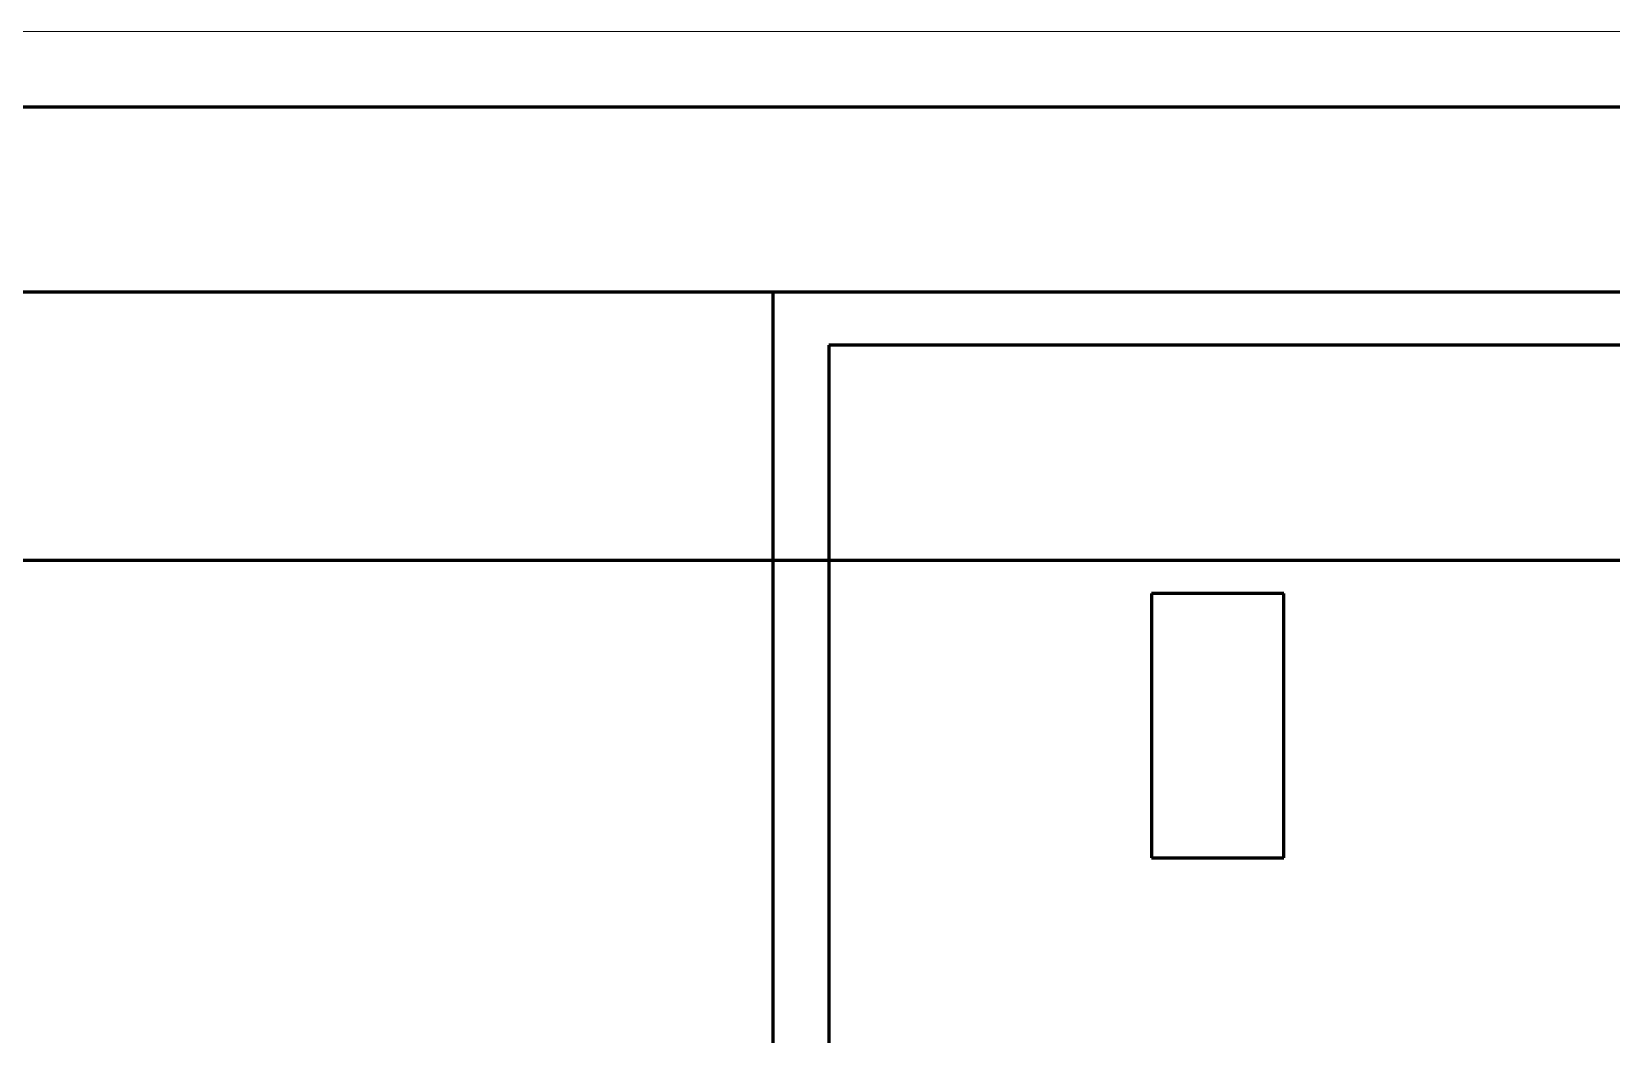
# Model space of a CAD drawing. Extents: x 0 to 297, y 0 to 292.
# Drawn here: x 244.05 to 258.98, y 200.52 to 210 of the extents above; entities that cross this region are included whole.
import ezdxf

# ---------------------------------------------------------------- set-up
doc = ezdxf.new("R2010")
doc.units = 0
doc.header["$MEASUREMENT"] = 0
doc.linetypes.add('K5LT_BASIC', pattern=[0])
doc.linetypes.add('K5LT_THIN', pattern=[0])
doc.layers.add('Системный слой', color=7, linetype='Continuous')

# ---------------------------------------------------------------- blocks, each defined once
blk = doc.blocks.new('*U')
at = {"layer": 'Системный слой', "linetype": 'K5LT_BASIC', "lineweight": 60}
for p, q in [((255.888, 204.687), (254.638, 204.687)), ((254.638, 204.687), (254.638, 202.187)), ((255.888, 202.187), (255.888, 204.687)), ((254.638, 202.187), (255.888, 202.187))]:
    blk.add_line(p, q, dxfattribs=at)
blk = doc.blocks.new('*S')
at = {"linetype": 'K5LT_THIN', "lineweight": 18}
blk.add_line((0, 210), (297, 210), dxfattribs=at)
at = {"linetype": 'K5LT_BASIC', "lineweight": 60}
blk.add_line((20, 205), (292, 205), dxfattribs=at)

msp = doc.modelspace()

# ---------------------------------------------------------------- linework, layer by layer
at = {"layer": 'Системный слой', "linetype": 'K5LT_BASIC', "lineweight": 60}
for p, q in [((275.337, 209.285), (223.838, 209.285)), ((251.589, 207.535), (224.838, 207.535)), ((251.059, 207.535), (251.059, 193.715)), ((252.838, 207.535), (251.589, 207.535)), ((272.838, 207.535), (252.838, 207.535)), ((251.589, 207.035), (251.589, 185.035)), ((252.838, 207.035), (251.589, 207.035)), ((272.838, 207.035), (252.838, 207.035))]:
    msp.add_line(p, q, dxfattribs=at)

# ---------------------------------------------------------------- block references
msp.add_blockref('*S', (0, 0))
at = {"layer": 'Системный слой'}
msp.add_blockref('*U', (0, 0), dxfattribs=at)
msp.add_blockref('*U', (0, 0), dxfattribs=at)
msp.add_blockref('*U', (0, 0), dxfattribs=at)
msp.add_blockref('*U', (0, 0), dxfattribs=at)
msp.add_blockref('*U', (0, 0), dxfattribs=at)
msp.add_blockref('*U', (0, 0), dxfattribs=at)
msp.add_blockref('*U', (0, 0), dxfattribs=at)
msp.add_blockref('*U', (0, 0), dxfattribs=at)
msp.add_blockref('*U', (0, 0), dxfattribs=at)
msp.add_blockref('*U', (0, 0), dxfattribs=at)
msp.add_blockref('*U', (0, 0), dxfattribs=at)
msp.add_blockref('*U', (0, 0), dxfattribs=at)
msp.add_blockref('*U', (0, 0), dxfattribs=at)
msp.add_blockref('*U', (0, 0), dxfattribs=at)
msp.add_blockref('*U', (0, 0), dxfattribs=at)
msp.add_blockref('*U', (0, 0), dxfattribs=at)
msp.add_blockref('*U', (0, 0), dxfattribs=at)
msp.add_blockref('*U', (0, 0), dxfattribs=at)
msp.add_blockref('*U', (0, 0), dxfattribs=at)
msp.add_blockref('*U', (0, 0), dxfattribs=at)
msp.add_blockref('*U', (0, 0), dxfattribs=at)
msp.add_blockref('*U', (0, 0), dxfattribs=at)
msp.add_blockref('*U', (0, 0), dxfattribs=at)
msp.add_blockref('*U', (0, 0), dxfattribs=at)
msp.add_blockref('*U', (0, 0), dxfattribs=at)
msp.add_blockref('*U', (0, 0), dxfattribs=at)
msp.add_blockref('*U', (0, 0), dxfattribs=at)
msp.add_blockref('*U', (0, 0), dxfattribs=at)
msp.add_blockref('*U', (0, 0), dxfattribs=at)
msp.add_blockref('*U', (0, 0), dxfattribs=at)
msp.add_blockref('*U', (0, 0), dxfattribs=at)
msp.add_blockref('*U', (0, 0), dxfattribs=at)
msp.add_blockref('*U', (0, 0), dxfattribs=at)
msp.add_blockref('*U', (0, 0), dxfattribs=at)
msp.add_blockref('*U', (0, 0), dxfattribs=at)
msp.add_blockref('*U', (0, 0), dxfattribs=at)
msp.add_blockref('*U', (0, 0), dxfattribs=at)
msp.add_blockref('*U', (0, 0), dxfattribs=at)
msp.add_blockref('*U', (0, 0), dxfattribs=at)
msp.add_blockref('*U', (0, 0), dxfattribs=at)
msp.add_blockref('*U', (0, 0), dxfattribs=at)
msp.add_blockref('*U', (0, 0), dxfattribs=at)
msp.add_blockref('*U', (0, 0), dxfattribs=at)
msp.add_blockref('*U', (0, 0), dxfattribs=at)
msp.add_blockref('*U', (0, 0), dxfattribs=at)
msp.add_blockref('*U', (0, 0), dxfattribs=at)
msp.add_blockref('*U', (0, 0), dxfattribs=at)
msp.add_blockref('*U', (0, 0), dxfattribs=at)
msp.add_blockref('*U', (0, 0), dxfattribs=at)
msp.add_blockref('*U', (0, 0), dxfattribs=at)
msp.add_blockref('*U', (0, 0), dxfattribs=at)
msp.add_blockref('*U', (0, 0), dxfattribs=at)
msp.add_blockref('*U', (0, 0), dxfattribs=at)
msp.add_blockref('*U', (0, 0), dxfattribs=at)
msp.add_blockref('*U', (0, 0), dxfattribs=at)
msp.add_blockref('*U', (0, 0), dxfattribs=at)
msp.add_blockref('*U', (0, 0), dxfattribs=at)
msp.add_blockref('*U', (0, 0), dxfattribs=at)
msp.add_blockref('*U', (0, 0), dxfattribs=at)
msp.add_blockref('*U', (0, 0), dxfattribs=at)
msp.add_blockref('*U', (0, 0), dxfattribs=at)
msp.add_blockref('*U', (0, 0), dxfattribs=at)
msp.add_blockref('*U', (0, 0), dxfattribs=at)
msp.add_blockref('*U', (0, 0), dxfattribs=at)
msp.add_blockref('*U', (0, 0), dxfattribs=at)
msp.add_blockref('*U', (0, 0), dxfattribs=at)
msp.add_blockref('*U', (0, 0), dxfattribs=at)
msp.add_blockref('*U', (0, 0), dxfattribs=at)
msp.add_blockref('*U', (0, 0), dxfattribs=at)
msp.add_blockref('*U', (0, 0), dxfattribs=at)
msp.add_blockref('*U', (0, 0), dxfattribs=at)
msp.add_blockref('*U', (0, 0), dxfattribs=at)
msp.add_blockref('*U', (0, 0), dxfattribs=at)
msp.add_blockref('*U', (0, 0), dxfattribs=at)
msp.add_blockref('*U', (0, 0), dxfattribs=at)
msp.add_blockref('*U', (0, 0), dxfattribs=at)
msp.add_blockref('*U', (0, 0), dxfattribs=at)
msp.add_blockref('*U', (0, 0), dxfattribs=at)
msp.add_blockref('*U', (0, 0), dxfattribs=at)
msp.add_blockref('*U', (0, 0), dxfattribs=at)
msp.add_blockref('*U', (0, 0), dxfattribs=at)
msp.add_blockref('*U', (0, 0), dxfattribs=at)
msp.add_blockref('*U', (0, 0), dxfattribs=at)
msp.add_blockref('*U', (0, 0), dxfattribs=at)
msp.add_blockref('*U', (0, 0), dxfattribs=at)
msp.add_blockref('*U', (0, 0), dxfattribs=at)
msp.add_blockref('*U', (0, 0), dxfattribs=at)
msp.add_blockref('*U', (0, 0), dxfattribs=at)
msp.add_blockref('*U', (0, 0), dxfattribs=at)
msp.add_blockref('*U', (0, 0), dxfattribs=at)
msp.add_blockref('*U', (0, 0), dxfattribs=at)
msp.add_blockref('*U', (0, 0), dxfattribs=at)
msp.add_blockref('*U', (0, 0), dxfattribs=at)
msp.add_blockref('*U', (0, 0), dxfattribs=at)
msp.add_blockref('*U', (0, 0), dxfattribs=at)
msp.add_blockref('*U', (0, 0), dxfattribs=at)
msp.add_blockref('*U', (0, 0), dxfattribs=at)
msp.add_blockref('*U', (0, 0), dxfattribs=at)
msp.add_blockref('*U', (0, 0), dxfattribs=at)
msp.add_blockref('*U', (0, 0), dxfattribs=at)
msp.add_blockref('*U', (0, 0), dxfattribs=at)
msp.add_blockref('*U', (0, 0), dxfattribs=at)
msp.add_blockref('*U', (0, 0), dxfattribs=at)
msp.add_blockref('*U', (0, 0), dxfattribs=at)
msp.add_blockref('*U', (0, 0), dxfattribs=at)
msp.add_blockref('*U', (0, 0), dxfattribs=at)
msp.add_blockref('*U', (0, 0), dxfattribs=at)
msp.add_blockref('*U', (0, 0), dxfattribs=at)
msp.add_blockref('*U', (0, 0), dxfattribs=at)
msp.add_blockref('*U', (0, 0), dxfattribs=at)
msp.add_blockref('*U', (0, 0), dxfattribs=at)
msp.add_blockref('*U', (0, 0), dxfattribs=at)
msp.add_blockref('*U', (0, 0), dxfattribs=at)
msp.add_blockref('*U', (0, 0), dxfattribs=at)
msp.add_blockref('*U', (0, 0), dxfattribs=at)
msp.add_blockref('*U', (0, 0), dxfattribs=at)
msp.add_blockref('*U', (0, 0), dxfattribs=at)
msp.add_blockref('*U', (0, 0), dxfattribs=at)
msp.add_blockref('*U', (0, 0), dxfattribs=at)
msp.add_blockref('*U', (0, 0), dxfattribs=at)
msp.add_blockref('*U', (0, 0), dxfattribs=at)
msp.add_blockref('*U', (0, 0), dxfattribs=at)
msp.add_blockref('*U', (0, 0), dxfattribs=at)
msp.add_blockref('*U', (0, 0), dxfattribs=at)
msp.add_blockref('*U', (0, 0), dxfattribs=at)
msp.add_blockref('*U', (0, 0), dxfattribs=at)
msp.add_blockref('*U', (0, 0), dxfattribs=at)
msp.add_blockref('*U', (0, 0), dxfattribs=at)
msp.add_blockref('*U', (0, 0), dxfattribs=at)
msp.add_blockref('*U', (0, 0), dxfattribs=at)
msp.add_blockref('*U', (0, 0), dxfattribs=at)
msp.add_blockref('*U', (0, 0), dxfattribs=at)
msp.add_blockref('*U', (0, 0), dxfattribs=at)
msp.add_blockref('*U', (0, 0), dxfattribs=at)
msp.add_blockref('*U', (0, 0), dxfattribs=at)
msp.add_blockref('*U', (0, 0), dxfattribs=at)
msp.add_blockref('*U', (0, 0), dxfattribs=at)
msp.add_blockref('*U', (0, 0), dxfattribs=at)
msp.add_blockref('*U', (0, 0), dxfattribs=at)
msp.add_blockref('*U', (0, 0), dxfattribs=at)
msp.add_blockref('*U', (0, 0), dxfattribs=at)
msp.add_blockref('*U', (0, 0), dxfattribs=at)
msp.add_blockref('*U', (0, 0), dxfattribs=at)
msp.add_blockref('*U', (0, 0), dxfattribs=at)
msp.add_blockref('*U', (0, 0), dxfattribs=at)
msp.add_blockref('*U', (0, 0), dxfattribs=at)
msp.add_blockref('*U', (0, 0), dxfattribs=at)
msp.add_blockref('*U', (0, 0), dxfattribs=at)
msp.add_blockref('*U', (0, 0), dxfattribs=at)
msp.add_blockref('*U', (0, 0), dxfattribs=at)
msp.add_blockref('*U', (0, 0), dxfattribs=at)
msp.add_blockref('*U', (0, 0), dxfattribs=at)
msp.add_blockref('*U', (0, 0), dxfattribs=at)
msp.add_blockref('*U', (0, 0), dxfattribs=at)
msp.add_blockref('*U', (0, 0), dxfattribs=at)
msp.add_blockref('*U', (0, 0), dxfattribs=at)
msp.add_blockref('*U', (0, 0), dxfattribs=at)
msp.add_blockref('*U', (0, 0), dxfattribs=at)
msp.add_blockref('*U', (0, 0), dxfattribs=at)
msp.add_blockref('*U', (0, 0), dxfattribs=at)
msp.add_blockref('*U', (0, 0), dxfattribs=at)
msp.add_blockref('*U', (0, 0), dxfattribs=at)
msp.add_blockref('*U', (0, 0), dxfattribs=at)
msp.add_blockref('*U', (0, 0), dxfattribs=at)
msp.add_blockref('*U', (0, 0), dxfattribs=at)
msp.add_blockref('*U', (0, 0), dxfattribs=at)
msp.add_blockref('*U', (0, 0), dxfattribs=at)
msp.add_blockref('*U', (0, 0), dxfattribs=at)
msp.add_blockref('*U', (0, 0), dxfattribs=at)
msp.add_blockref('*U', (0, 0), dxfattribs=at)
msp.add_blockref('*U', (0, 0), dxfattribs=at)
msp.add_blockref('*U', (0, 0), dxfattribs=at)
msp.add_blockref('*U', (0, 0), dxfattribs=at)
msp.add_blockref('*U', (0, 0), dxfattribs=at)
msp.add_blockref('*U', (0, 0), dxfattribs=at)
msp.add_blockref('*U', (0, 0), dxfattribs=at)
msp.add_blockref('*U', (0, 0), dxfattribs=at)
msp.add_blockref('*U', (0, 0), dxfattribs=at)
msp.add_blockref('*U', (0, 0), dxfattribs=at)
msp.add_blockref('*U', (0, 0), dxfattribs=at)
msp.add_blockref('*U', (0, 0), dxfattribs=at)
msp.add_blockref('*U', (0, 0), dxfattribs=at)
msp.add_blockref('*U', (0, 0), dxfattribs=at)
msp.add_blockref('*U', (0, 0), dxfattribs=at)
msp.add_blockref('*U', (0, 0), dxfattribs=at)
msp.add_blockref('*U', (0, 0), dxfattribs=at)
msp.add_blockref('*U', (0, 0), dxfattribs=at)
msp.add_blockref('*U', (0, 0), dxfattribs=at)
msp.add_blockref('*U', (0, 0), dxfattribs=at)
msp.add_blockref('*U', (0, 0), dxfattribs=at)
msp.add_blockref('*U', (0, 0), dxfattribs=at)
msp.add_blockref('*U', (0, 0), dxfattribs=at)
msp.add_blockref('*U', (0, 0), dxfattribs=at)
msp.add_blockref('*U', (0, 0), dxfattribs=at)
msp.add_blockref('*U', (0, 0), dxfattribs=at)
msp.add_blockref('*U', (0, 0), dxfattribs=at)
msp.add_blockref('*U', (0, 0), dxfattribs=at)
msp.add_blockref('*U', (0, 0), dxfattribs=at)
msp.add_blockref('*U', (0, 0), dxfattribs=at)
msp.add_blockref('*U', (0, 0), dxfattribs=at)
msp.add_blockref('*U', (0, 0), dxfattribs=at)
msp.add_blockref('*U', (0, 0), dxfattribs=at)
msp.add_blockref('*U', (0, 0), dxfattribs=at)
msp.add_blockref('*U', (0, 0), dxfattribs=at)
msp.add_blockref('*U', (0, 0), dxfattribs=at)
msp.add_blockref('*U', (0, 0), dxfattribs=at)
msp.add_blockref('*U', (0, 0), dxfattribs=at)
msp.add_blockref('*U', (0, 0), dxfattribs=at)
msp.add_blockref('*U', (0, 0), dxfattribs=at)
msp.add_blockref('*U', (0, 0), dxfattribs=at)
msp.add_blockref('*U', (0, 0), dxfattribs=at)
msp.add_blockref('*U', (0, 0), dxfattribs=at)
msp.add_blockref('*U', (0, 0), dxfattribs=at)
msp.add_blockref('*U', (0, 0), dxfattribs=at)
msp.add_blockref('*U', (0, 0), dxfattribs=at)
msp.add_blockref('*U', (0, 0), dxfattribs=at)
msp.add_blockref('*U', (0, 0), dxfattribs=at)
msp.add_blockref('*U', (0, 0), dxfattribs=at)
msp.add_blockref('*U', (0, 0), dxfattribs=at)
msp.add_blockref('*U', (0, 0), dxfattribs=at)
msp.add_blockref('*U', (0, 0), dxfattribs=at)
msp.add_blockref('*U', (0, 0), dxfattribs=at)
msp.add_blockref('*U', (0, 0), dxfattribs=at)
msp.add_blockref('*U', (0, 0), dxfattribs=at)
msp.add_blockref('*U', (0, 0), dxfattribs=at)
msp.add_blockref('*U', (0, 0), dxfattribs=at)
msp.add_blockref('*U', (0, 0), dxfattribs=at)
msp.add_blockref('*U', (0, 0), dxfattribs=at)
msp.add_blockref('*U', (0, 0), dxfattribs=at)
msp.add_blockref('*U', (0, 0), dxfattribs=at)
msp.add_blockref('*U', (0, 0), dxfattribs=at)
msp.add_blockref('*U', (0, 0), dxfattribs=at)
msp.add_blockref('*U', (0, 0), dxfattribs=at)
msp.add_blockref('*U', (0, 0), dxfattribs=at)
msp.add_blockref('*U', (0, 0), dxfattribs=at)
msp.add_blockref('*U', (0, 0), dxfattribs=at)
msp.add_blockref('*U', (0, 0), dxfattribs=at)
msp.add_blockref('*U', (0, 0), dxfattribs=at)
msp.add_blockref('*U', (0, 0), dxfattribs=at)
msp.add_blockref('*U', (0, 0), dxfattribs=at)
msp.add_blockref('*U', (0, 0), dxfattribs=at)
msp.add_blockref('*U', (0, 0), dxfattribs=at)
msp.add_blockref('*U', (0, 0), dxfattribs=at)
msp.add_blockref('*U', (0, 0), dxfattribs=at)
msp.add_blockref('*U', (0, 0), dxfattribs=at)
msp.add_blockref('*U', (0, 0), dxfattribs=at)
msp.add_blockref('*U', (0, 0), dxfattribs=at)
msp.add_blockref('*U', (0, 0), dxfattribs=at)
msp.add_blockref('*U', (0, 0), dxfattribs=at)
msp.add_blockref('*U', (0, 0), dxfattribs=at)
msp.add_blockref('*U', (0, 0), dxfattribs=at)
msp.add_blockref('*U', (0, 0), dxfattribs=at)
msp.add_blockref('*U', (0, 0), dxfattribs=at)
msp.add_blockref('*U', (0, 0), dxfattribs=at)
msp.add_blockref('*U', (0, 0), dxfattribs=at)
msp.add_blockref('*U', (0, 0), dxfattribs=at)
msp.add_blockref('*U', (0, 0), dxfattribs=at)
msp.add_blockref('*U', (0, 0), dxfattribs=at)
msp.add_blockref('*U', (0, 0), dxfattribs=at)
msp.add_blockref('*U', (0, 0), dxfattribs=at)
msp.add_blockref('*U', (0, 0), dxfattribs=at)
msp.add_blockref('*U', (0, 0), dxfattribs=at)
msp.add_blockref('*U', (0, 0), dxfattribs=at)
msp.add_blockref('*U', (0, 0), dxfattribs=at)
msp.add_blockref('*U', (0, 0), dxfattribs=at)
msp.add_blockref('*U', (0, 0), dxfattribs=at)
msp.add_blockref('*U', (0, 0), dxfattribs=at)
msp.add_blockref('*U', (0, 0), dxfattribs=at)
msp.add_blockref('*U', (0, 0), dxfattribs=at)
msp.add_blockref('*U', (0, 0), dxfattribs=at)
msp.add_blockref('*U', (0, 0), dxfattribs=at)
msp.add_blockref('*U', (0, 0), dxfattribs=at)
msp.add_blockref('*U', (0, 0), dxfattribs=at)
msp.add_blockref('*U', (0, 0), dxfattribs=at)
msp.add_blockref('*U', (0, 0), dxfattribs=at)
msp.add_blockref('*U', (0, 0), dxfattribs=at)
msp.add_blockref('*U', (0, 0), dxfattribs=at)
msp.add_blockref('*U', (0, 0), dxfattribs=at)
msp.add_blockref('*U', (0, 0), dxfattribs=at)
msp.add_blockref('*U', (0, 0), dxfattribs=at)
msp.add_blockref('*U', (0, 0), dxfattribs=at)
msp.add_blockref('*U', (0, 0), dxfattribs=at)
msp.add_blockref('*U', (0, 0), dxfattribs=at)
msp.add_blockref('*U', (0, 0), dxfattribs=at)
msp.add_blockref('*U', (0, 0), dxfattribs=at)
msp.add_blockref('*U', (0, 0), dxfattribs=at)
msp.add_blockref('*U', (0, 0), dxfattribs=at)
msp.add_blockref('*U', (0, 0), dxfattribs=at)
msp.add_blockref('*U', (0, 0), dxfattribs=at)
msp.add_blockref('*U', (0, 0), dxfattribs=at)
msp.add_blockref('*U', (0, 0), dxfattribs=at)
msp.add_blockref('*U', (0, 0), dxfattribs=at)
msp.add_blockref('*U', (0, 0), dxfattribs=at)
msp.add_blockref('*U', (0, 0), dxfattribs=at)
msp.add_blockref('*U', (0, 0), dxfattribs=at)
msp.add_blockref('*U', (0, 0), dxfattribs=at)
msp.add_blockref('*U', (0, 0), dxfattribs=at)
msp.add_blockref('*U', (0, 0), dxfattribs=at)
msp.add_blockref('*U', (0, 0), dxfattribs=at)
msp.add_blockref('*U', (0, 0), dxfattribs=at)
msp.add_blockref('*U', (0, 0), dxfattribs=at)
msp.add_blockref('*U', (0, 0), dxfattribs=at)
msp.add_blockref('*U', (0, 0), dxfattribs=at)
msp.add_blockref('*U', (0, 0), dxfattribs=at)
msp.add_blockref('*U', (0, 0), dxfattribs=at)
msp.add_blockref('*U', (0, 0), dxfattribs=at)
msp.add_blockref('*U', (0, 0), dxfattribs=at)
msp.add_blockref('*U', (0, 0), dxfattribs=at)
msp.add_blockref('*U', (0, 0), dxfattribs=at)
msp.add_blockref('*U', (0, 0), dxfattribs=at)
msp.add_blockref('*U', (0, 0), dxfattribs=at)
msp.add_blockref('*U', (0, 0), dxfattribs=at)
msp.add_blockref('*U', (0, 0), dxfattribs=at)
msp.add_blockref('*U', (0, 0), dxfattribs=at)
msp.add_blockref('*U', (0, 0), dxfattribs=at)
msp.add_blockref('*U', (0, 0), dxfattribs=at)
msp.add_blockref('*U', (0, 0), dxfattribs=at)
msp.add_blockref('*U', (0, 0), dxfattribs=at)
msp.add_blockref('*U', (0, 0), dxfattribs=at)
msp.add_blockref('*U', (0, 0), dxfattribs=at)
msp.add_blockref('*U', (0, 0), dxfattribs=at)
msp.add_blockref('*U', (0, 0), dxfattribs=at)
msp.add_blockref('*U', (0, 0), dxfattribs=at)
msp.add_blockref('*U', (0, 0), dxfattribs=at)
msp.add_blockref('*U', (0, 0), dxfattribs=at)
msp.add_blockref('*U', (0, 0), dxfattribs=at)
msp.add_blockref('*U', (0, 0), dxfattribs=at)
msp.add_blockref('*U', (0, 0), dxfattribs=at)
msp.add_blockref('*U', (0, 0), dxfattribs=at)
msp.add_blockref('*U', (0, 0), dxfattribs=at)
msp.add_blockref('*U', (0, 0), dxfattribs=at)
msp.add_blockref('*U', (0, 0), dxfattribs=at)
msp.add_blockref('*U', (0, 0), dxfattribs=at)
msp.add_blockref('*U', (0, 0), dxfattribs=at)
msp.add_blockref('*U', (0, 0), dxfattribs=at)
msp.add_blockref('*U', (0, 0), dxfattribs=at)
msp.add_blockref('*U', (0, 0), dxfattribs=at)
msp.add_blockref('*U', (0, 0), dxfattribs=at)
msp.add_blockref('*U', (0, 0), dxfattribs=at)
msp.add_blockref('*U', (0, 0), dxfattribs=at)
msp.add_blockref('*U', (0, 0), dxfattribs=at)
msp.add_blockref('*U', (0, 0), dxfattribs=at)
msp.add_blockref('*U', (0, 0), dxfattribs=at)
msp.add_blockref('*U', (0, 0), dxfattribs=at)
msp.add_blockref('*U', (0, 0), dxfattribs=at)
msp.add_blockref('*U', (0, 0), dxfattribs=at)
msp.add_blockref('*U', (0, 0), dxfattribs=at)
msp.add_blockref('*U', (0, 0), dxfattribs=at)
msp.add_blockref('*U', (0, 0), dxfattribs=at)
msp.add_blockref('*U', (0, 0), dxfattribs=at)
msp.add_blockref('*U', (0, 0), dxfattribs=at)
msp.add_blockref('*U', (0, 0), dxfattribs=at)
msp.add_blockref('*U', (0, 0), dxfattribs=at)
msp.add_blockref('*U', (0, 0), dxfattribs=at)
msp.add_blockref('*U', (0, 0), dxfattribs=at)
msp.add_blockref('*U', (0, 0), dxfattribs=at)
msp.add_blockref('*U', (0, 0), dxfattribs=at)
msp.add_blockref('*U', (0, 0), dxfattribs=at)
msp.add_blockref('*U', (0, 0), dxfattribs=at)
msp.add_blockref('*U', (0, 0), dxfattribs=at)
msp.add_blockref('*U', (0, 0), dxfattribs=at)
msp.add_blockref('*U', (0, 0), dxfattribs=at)
msp.add_blockref('*U', (0, 0), dxfattribs=at)
msp.add_blockref('*U', (0, 0), dxfattribs=at)
msp.add_blockref('*U', (0, 0), dxfattribs=at)
msp.add_blockref('*U', (0, 0), dxfattribs=at)
msp.add_blockref('*U', (0, 0), dxfattribs=at)
msp.add_blockref('*U', (0, 0), dxfattribs=at)
msp.add_blockref('*U', (0, 0), dxfattribs=at)
msp.add_blockref('*U', (0, 0), dxfattribs=at)
msp.add_blockref('*U', (0, 0), dxfattribs=at)
msp.add_blockref('*U', (0, 0), dxfattribs=at)
msp.add_blockref('*U', (0, 0), dxfattribs=at)
msp.add_blockref('*U', (0, 0), dxfattribs=at)
msp.add_blockref('*U', (0, 0), dxfattribs=at)
msp.add_blockref('*U', (0, 0), dxfattribs=at)
msp.add_blockref('*U', (0, 0), dxfattribs=at)
msp.add_blockref('*U', (0, 0), dxfattribs=at)
msp.add_blockref('*U', (0, 0), dxfattribs=at)
msp.add_blockref('*U', (0, 0), dxfattribs=at)
msp.add_blockref('*U', (0, 0), dxfattribs=at)
msp.add_blockref('*U', (0, 0), dxfattribs=at)
msp.add_blockref('*U', (0, 0), dxfattribs=at)
msp.add_blockref('*U', (0, 0), dxfattribs=at)
msp.add_blockref('*U', (0, 0), dxfattribs=at)
msp.add_blockref('*U', (0, 0), dxfattribs=at)
msp.add_blockref('*U', (0, 0), dxfattribs=at)
msp.add_blockref('*U', (0, 0), dxfattribs=at)
msp.add_blockref('*U', (0, 0), dxfattribs=at)
msp.add_blockref('*U', (0, 0), dxfattribs=at)
msp.add_blockref('*U', (0, 0), dxfattribs=at)
msp.add_blockref('*U', (0, 0), dxfattribs=at)
msp.add_blockref('*U', (0, 0), dxfattribs=at)
msp.add_blockref('*U', (0, 0), dxfattribs=at)
msp.add_blockref('*U', (0, 0), dxfattribs=at)
msp.add_blockref('*U', (0, 0), dxfattribs=at)
msp.add_blockref('*U', (0, 0), dxfattribs=at)
msp.add_blockref('*U', (0, 0), dxfattribs=at)
msp.add_blockref('*U', (0, 0), dxfattribs=at)
msp.add_blockref('*U', (0, 0), dxfattribs=at)
msp.add_blockref('*U', (0, 0), dxfattribs=at)
msp.add_blockref('*U', (0, 0), dxfattribs=at)
msp.add_blockref('*U', (0, 0), dxfattribs=at)
msp.add_blockref('*U', (0, 0), dxfattribs=at)
msp.add_blockref('*U', (0, 0), dxfattribs=at)
msp.add_blockref('*U', (0, 0), dxfattribs=at)
msp.add_blockref('*U', (0, 0), dxfattribs=at)
msp.add_blockref('*U', (0, 0), dxfattribs=at)
msp.add_blockref('*U', (0, 0), dxfattribs=at)
msp.add_blockref('*U', (0, 0), dxfattribs=at)
msp.add_blockref('*U', (0, 0), dxfattribs=at)
msp.add_blockref('*U', (0, 0), dxfattribs=at)
msp.add_blockref('*U', (0, 0), dxfattribs=at)
msp.add_blockref('*U', (0, 0), dxfattribs=at)
msp.add_blockref('*U', (0, 0), dxfattribs=at)
msp.add_blockref('*U', (0, 0), dxfattribs=at)
msp.add_blockref('*U', (0, 0), dxfattribs=at)
msp.add_blockref('*U', (0, 0), dxfattribs=at)
msp.add_blockref('*U', (0, 0), dxfattribs=at)
msp.add_blockref('*U', (0, 0), dxfattribs=at)
msp.add_blockref('*U', (0, 0), dxfattribs=at)

doc.saveas('drawing.dxf')
